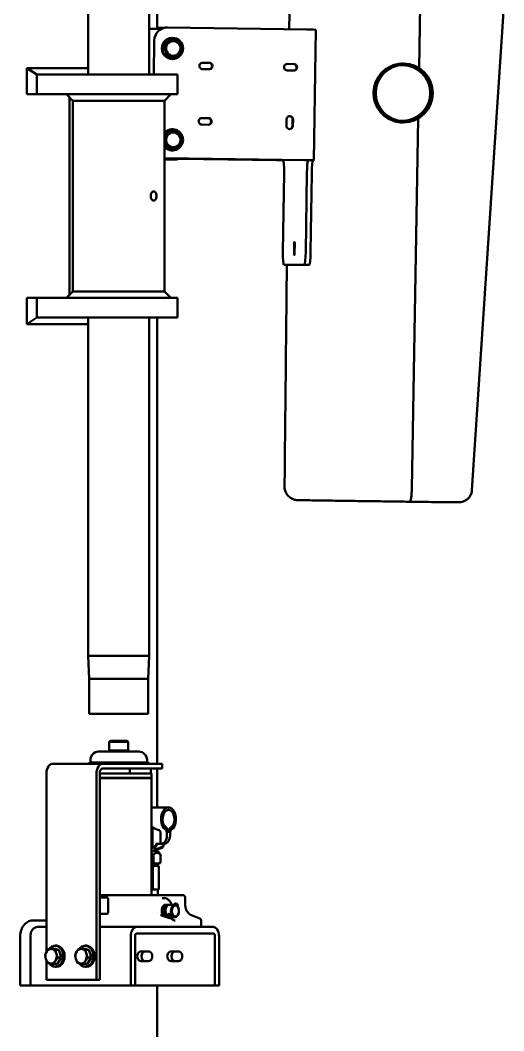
# Model space of a CAD drawing. Header units: inches. Extents: x 15 to 402, y 6 to 258.
# Drawn here: x 316.65 to 335.16, y 75.27 to 113.95 of the extents above; entities that cross this region are included whole.
import ezdxf

# ---------------------------------------------------------------- set-up
doc = ezdxf.new("R2010")
doc.units = ezdxf.units.IN
doc.header["$LTSCALE"] = 12
doc.header["$MEASUREMENT"] = 0
doc.layers.add('Visible (ANSI)', color=7, linetype='Continuous', lineweight=50)

msp = doc.modelspace()

# ---------------------------------------------------------------- linework, layer by layer
at = {"layer": 'Visible (ANSI)'}
for p, q in [((319.24759, 119.36576), (319.24759, 111.86576)), ((321.58759, 119.36576), (321.58759, 111.86576)), ((321.89353, 113.61576), (321.89353, 115.61576)), ((331.96313, 114.52474), (331.92045, 112.1101)), ((335.15773, 114.47493), (333.94039, 95.96499)), ((321.58759, 113.61576), (322.04604, 113.61576)), ((322.14454, 113.65048), (321.89353, 113.65408)), ((322.25935, 113.66394), (322.27569, 113.66394)), ((322.28281, 113.66389), (327.62031, 113.58734)), ((327.96259, 113.582), (327.89144, 108.58251)), ((321.75907, 111.86576), (321.77764, 113.17108)), ((322.16589, 112.89216), (322.25781, 113.0256)), ((322.25781, 113.0256), (322.34974, 113.15903)), ((322.34974, 113.15903), (322.36655, 113.15903)), ((322.47071, 113.27176), (322.47768, 113.27176)), ((322.48587, 113.20576), (322.47768, 113.20576)), ((322.15389, 112.79836), (322.14569, 112.79836)), ((322.20209, 112.81539), (322.15389, 112.79836)), ((322.16589, 112.89216), (322.1827, 112.89216)), ((322.23504, 112.74553), (322.16589, 112.89216)), ((322.23973, 112.73192), (322.17677, 112.70969)), ((322.18496, 112.70969), (322.17677, 112.70969)), ((322.18496, 112.70969), (322.24106, 112.7295)), ((322.3042, 112.59889), (322.23504, 112.74553)), ((322.3042, 112.59889), (322.32101, 112.59889)), ((322.46528, 112.5857), (322.3042, 112.59889)), ((322.62636, 112.5725), (322.46528, 112.5857)), ((322.62636, 112.5725), (322.64317, 112.5725)), ((322.47071, 112.45976), (322.47768, 112.45976)), ((322.48587, 112.52576), (322.47768, 112.52576)), ((323.86626, 112.31581), (323.62595, 112.31926)), ((323.63358, 112.31938), (323.8826, 112.31581)), ((327.10356, 112.26938), (326.86326, 112.27283)), ((326.87088, 112.27295), (327.1199, 112.26938)), ((331.28983, 112.28401), (331.32186, 112.28401)), ((316.89512, 112.1144), (316.89512, 111.11576)), ((316.89512, 112.1144), (319.24759, 112.1144)), ((316.89512, 112.1144), (317.28148, 111.86576)), ((317.28148, 111.86576), (318.97132, 111.86576)), ((317.28148, 111.86576), (317.28148, 111.11576)), ((322.66759, 111.86576), (318.97132, 111.86576)), ((322.66759, 111.11576), (322.66759, 111.86576)), ((323.87904, 112.06584), (323.63002, 112.06941)), ((327.11635, 112.01941), (326.86732, 112.02298)), ((316.89512, 111.11576), (317.28148, 111.11576)), ((318.97132, 111.11576), (317.28148, 111.11576)), ((318.66759, 110.86576), (318.41759, 111.11576)), ((318.97132, 111.11576), (322.66759, 111.11576)), ((322.16759, 110.86576), (322.41759, 111.11576)), ((318.5333, 111.00006), (318.5333, 103.43147)), ((318.66759, 110.86576), (318.66759, 103.56576)), ((322.16759, 110.86576), (318.66759, 110.86576)), ((322.16759, 110.86576), (322.16759, 103.56576)), ((323.83609, 110.19603), (323.59578, 110.19947)), ((323.84887, 109.94605), (323.59985, 109.94962)), ((323.60341, 110.1996), (323.85243, 110.19603)), ((326.83715, 109.90319), (326.84071, 110.15317)), ((327.06983, 109.89962), (327.07339, 110.1496)), ((327.08973, 110.1496), (327.08617, 109.89962)), ((331.28164, 110.03401), (331.32186, 110.03401)), ((331.88647, 110.18721), (331.63585, 96.00695)), ((322.16759, 109.39464), (322.25781, 109.5256)), ((322.25781, 109.5256), (322.34974, 109.65903)), ((322.34974, 109.65903), (322.36655, 109.65903)), ((322.47071, 109.77176), (322.47768, 109.77176)), ((322.48587, 109.70576), (322.47768, 109.70576)), ((322.16759, 109.39216), (322.1827, 109.39216)), ((322.23504, 109.24553), (322.16759, 109.38854)), ((322.20209, 109.31539), (322.16759, 109.3032)), ((322.23973, 109.23192), (322.17677, 109.20969)), ((322.18496, 109.20969), (322.17677, 109.20969)), ((322.18496, 109.20969), (322.24106, 109.2295)), ((322.3042, 109.09889), (322.23504, 109.24553)), ((322.3042, 109.09889), (322.32101, 109.09889)), ((322.46528, 109.0857), (322.3042, 109.09889)), ((322.62636, 109.0725), (322.46528, 109.0857)), ((322.62636, 109.0725), (322.64317, 109.0725)), ((322.47071, 108.95976), (322.47768, 108.95976)), ((322.48587, 109.02576), (322.47768, 109.02576)), ((322.5789, 108.61576), (322.16759, 108.61576)), ((327.54916, 108.58785), (322.21165, 108.6644)), ((322.73589, 108.64125), (326.45928, 108.58785)), ((322.73657, 108.64147), (326.47563, 108.58785)), ((327.53281, 108.58785), (322.77487, 108.65609)), ((326.67873, 108.58517), (326.71163, 108.58517)), ((327.67034, 108.58517), (327.70324, 108.58517)), ((327.85711, 108.58249), (327.89001, 108.58249)), ((326.74809, 108.08522), (326.7054, 105.08553)), ((327.57696, 105.08553), (327.61965, 108.08522)), ((327.76372, 105.08285), (327.80642, 108.08254)), ((327.13021, 105.08053), (327.13377, 105.3305)), ((327.15556, 105.3305), (327.152, 105.08053)), ((326.74181, 104.58558), (326.92857, 104.5829)), ((326.74186, 104.58558), (327.52626, 104.58558)), ((326.92863, 104.5829), (327.71303, 104.5829)), ((316.89512, 103.31576), (317.28148, 103.31576)), ((316.89512, 103.31576), (316.89512, 102.31713)), ((317.28148, 103.31576), (318.97132, 103.31576)), ((317.28148, 103.31576), (317.28148, 102.56576)), ((318.66759, 103.56576), (318.41759, 103.31576)), ((318.66759, 103.56576), (322.16759, 103.56576)), ((322.66759, 103.31576), (318.97132, 103.31576)), ((322.16759, 103.56576), (322.41759, 103.31576)), ((322.66759, 103.31576), (322.66759, 102.56576)), ((316.89512, 102.31713), (317.28148, 102.56576)), ((318.97132, 102.56576), (317.28148, 102.56576)), ((318.97132, 102.56576), (322.66759, 102.56576)), ((319.24759, 102.56576), (319.24759, 89.61576)), ((321.58759, 102.56576), (321.58759, 89.61576)), ((321.89353, 85.49076), (321.89353, 102.56576)), ((319.24759, 102.31713), (316.89512, 102.31713)), ((331.63585, 96.00695), (331.63585, 96.00691)), ((333.43376, 95.49769), (332.99907, 95.49769)), ((319.24759, 89.61576), (321.58759, 89.61576)), ((319.24759, 89.61576), (319.25131, 89.61576)), ((319.29259, 88.73576), (319.24759, 89.61576)), ((319.25131, 89.61576), (321.58759, 89.61576)), ((321.54259, 88.73576), (321.58759, 89.61576)), ((319.29259, 88.73576), (321.54259, 88.73576)), ((319.29259, 88.73576), (319.29259, 87.39576)), ((319.29617, 88.73576), (319.29259, 88.73576)), ((321.54259, 88.73576), (319.29617, 88.73576)), ((321.54259, 88.73576), (321.54259, 87.39576)), ((319.29259, 87.39576), (321.54259, 87.39576)), ((320.09256, 86.37056), (320.05062, 86.32862)), ((320.05062, 86.32862), (320.78457, 86.32862)), ((320.05062, 86.32862), (320.05062, 85.9931)), ((320.74263, 86.37056), (320.09256, 86.37056)), ((320.74263, 86.37056), (320.78457, 86.32862)), ((320.78457, 86.32862), (320.78457, 85.9931)), ((321.18814, 85.95116), (319.64705, 85.95116)), ((320.78457, 85.9931), (320.05062, 85.9931)), ((320.09256, 85.95116), (320.05062, 85.9931)), ((320.74263, 85.95116), (320.78457, 85.9931)), ((317.89463, 85.49076), (319.80974, 85.49076)), ((319.3325, 85.53176), (319.26286, 85.49156)), ((319.3325, 85.63661), (319.3325, 85.53176)), ((319.39794, 85.53176), (319.3325, 85.53176)), ((320.22917, 85.53176), (319.39794, 85.53176)), ((319.80974, 85.49076), (322.01954, 85.49076)), ((321.24882, 85.53176), (320.22917, 85.53176)), ((321.50269, 85.53176), (321.24882, 85.53176)), ((321.50269, 85.63661), (321.50269, 85.53176)), ((321.50269, 85.53176), (321.57232, 85.49156)), ((322.07803, 85.49076), (322.01954, 85.49076)), ((322.07803, 85.49076), (322.07803, 85.30326)), ((317.65359, 85.11576), (317.65359, 78.28426)), ((319.5687, 77.21543), (319.5687, 85.11576)), ((319.68922, 77.21543), (319.68922, 85.11576)), ((320.84613, 85.11236), (319.68922, 85.11236)), ((319.80974, 85.30326), (322.01954, 85.30326)), ((320.84613, 85.11236), (320.84613, 85.30326)), ((321.65152, 85.11236), (320.84613, 85.11236)), ((321.65152, 85.11236), (321.65152, 85.30326)), ((321.67055, 85.11236), (321.65152, 85.11236)), ((321.67055, 85.11236), (321.67055, 84.95509)), ((321.89353, 83.81747), (321.89353, 85.30326)), ((322.07803, 85.30326), (322.01954, 85.30326)), ((321.67055, 84.95509), (319.68922, 84.95509)), ((321.67055, 84.93831), (319.68922, 84.93831)), ((321.5657, 84.93831), (321.5657, 84.95509)), ((321.67055, 84.93831), (321.67055, 80.46227)), ((322.32328, 83.81747), (321.67055, 83.81747)), ((321.71724, 82.90577), (321.71724, 82.29553)), ((322.02301, 82.42086), (322.02301, 82.84932)), ((322.26397, 82.73541), (322.26397, 82.84932)), ((322.38258, 82.84932), (322.38258, 82.73541)), ((321.84723, 82.34042), (321.84723, 82.42086)), ((322.02301, 82.42086), (321.84723, 82.42086)), ((322.14163, 82.42086), (322.02301, 82.42086)), ((322.12625, 82.34042), (322.12625, 82.42086)), ((321.91495, 82.13987), (321.67055, 82.13987)), ((321.74533, 82.00973), (321.74533, 81.70082)), ((321.78389, 82.29968), (321.78389, 82.13987)), ((321.78389, 82.21116), (321.79922, 82.21116)), ((321.89353, 82.13987), (321.89353, 82.21842)), ((321.91495, 82.13987), (321.99092, 82.04932)), ((322.01771, 82.00973), (322.01771, 81.70082)), ((321.88152, 81.66804), (321.67055, 81.66804)), ((321.96737, 81.66804), (321.88152, 81.66804)), ((321.91495, 81.58416), (321.91495, 81.66804)), ((321.96737, 81.66804), (321.99092, 81.68164)), ((321.84136, 81.58416), (321.67055, 81.58416)), ((321.72462, 81.55607), (321.72462, 80.70006)), ((321.91495, 81.58416), (321.84136, 81.58416)), ((321.91495, 81.58416), (321.93513, 81.57251)), ((321.95809, 81.55607), (321.95809, 80.70006)), ((319.68922, 80.46227), (320.55658, 80.46227)), ((320.55658, 80.46227), (322.87501, 80.46227)), ((321.67055, 80.67197), (321.84136, 80.67197)), ((321.84136, 80.67197), (321.91495, 80.67197)), ((321.91495, 80.67197), (321.93513, 80.68362)), ((321.91495, 80.67197), (321.91495, 80.46227)), ((319.69311, 80.37455), (319.68922, 80.37455)), ((319.96308, 80.37455), (319.69311, 80.37455)), ((320.00904, 80.31455), (320.00904, 79.80076)), ((321.89353, 80.38814), (321.89353, 80.38815)), ((322.07983, 80.34955), (322.1393, 80.34955)), ((322.20973, 80.08743), (322.20356, 80.08743)), ((322.25916, 80.08743), (322.25298, 80.08743)), ((322.30859, 80.08743), (322.30241, 80.08743)), ((322.56981, 80.08743), (322.35184, 80.08743)), ((322.56705, 80.12875), (322.54048, 80.08743)), ((322.95889, 80.37839), (322.95889, 80.12635)), ((319.68922, 79.74076), (319.69311, 79.74076)), ((319.69311, 79.74076), (319.96308, 79.74076)), ((321.89353, 79.8024), (321.89353, 79.8024)), ((322.3075, 79.72498), (322.25728, 79.64684)), ((322.67994, 80.05619), (322.66579, 80.03417)), ((322.70276, 79.96616), (322.69706, 79.97985)), ((322.70276, 79.73687), (322.69706, 79.72318)), ((323.19772, 79.69052), (323.52095, 79.56235)), ((317.11617, 79.48801), (317.65359, 79.48801)), ((322.4204, 79.65241), (322.37446, 79.58094)), ((322.56981, 79.6156), (322.39674, 79.6156)), ((323.57055, 79.48233), (323.57055, 79.32464)), ((317.30825, 79.24076), (317.65359, 79.24076)), ((319.68922, 79.24076), (321.10867, 79.24076)), ((324.03335, 79.24076), (321.10867, 79.24076)), ((321.10867, 78.99076), (324.03335, 78.99076)), ((316.64722, 78.89076), (316.64722, 76.99563)), ((317.03684, 78.89076), (317.03684, 76.99563)), ((318.03661, 78.52663), (317.98519, 78.52663)), ((319.18568, 78.52663), (319.13425, 78.52663)), ((320.8837, 78.89076), (320.8837, 76.99563)), ((321.04439, 76.99563), (321.04439, 78.89076)), ((324.09763, 78.89076), (324.09763, 76.99563)), ((324.25833, 76.99563), (324.25833, 78.89076)), ((317.88234, 78.42469), (317.75834, 78.42469)), ((317.88234, 78.42469), (318.00489, 78.39772)), ((318.12744, 78.37076), (318.00345, 78.37076)), ((318.00489, 78.39772), (318.12744, 78.37076)), ((318.12744, 78.37076), (318.17083, 78.21873)), ((318.17083, 78.21873), (318.21422, 78.0667)), ((319.0314, 78.42469), (318.90741, 78.42469)), ((319.0314, 78.42469), (319.15396, 78.39772)), ((319.27651, 78.37076), (319.15251, 78.37076)), ((319.15396, 78.39772), (319.27651, 78.37076)), ((319.27651, 78.37076), (319.31989, 78.21873)), ((319.31989, 78.21873), (319.36328, 78.0667)), ((321.27284, 78.30813), (321.56011, 78.30813)), ((322.42191, 78.30813), (322.70918, 78.30813)), ((317.65359, 77.9456), (317.65359, 77.21543)), ((318.05589, 77.81658), (317.93189, 77.81658)), ((318.13505, 77.94164), (318.05589, 77.81658)), ((318.21422, 78.0667), (318.09022, 78.0667)), ((318.21422, 78.0667), (318.13505, 77.94164)), ((319.20496, 77.81658), (319.08096, 77.81658)), ((319.28412, 77.94164), (319.20496, 77.81658)), ((319.36328, 78.0667), (319.23929, 78.0667)), ((319.36328, 78.0667), (319.28412, 77.94164)), ((321.56011, 77.93313), (321.27284, 77.93313)), ((322.70918, 77.93313), (322.42191, 77.93313)), ((318.03661, 77.71463), (317.98519, 77.71463)), ((319.18568, 77.71463), (319.13425, 77.71463)), ((316.64722, 76.99563), (317.03684, 76.99563)), ((320.8837, 76.99563), (317.03684, 76.99563)), ((317.65359, 77.21543), (319.5687, 77.21543)), ((319.5687, 77.21543), (319.68922, 77.21543)), ((321.04439, 76.99563), (320.8837, 76.99563)), ((324.09763, 76.99563), (321.04439, 76.99563)), ((321.89353, 67.98676), (321.89353, 76.99563)), ((324.09763, 76.99563), (324.25833, 76.99563))]:
    msp.add_line(p, q, dxfattribs=at)
for centre, radius, start, end in [((319.64705, 85.63661), 0.31455, 90, 180), ((321.18814, 85.63661), 0.31455, 0, 90), ((322.87501, 80.37839), 0.08388, 0, 90)]:
    msp.add_arc(centre, radius, start, end, dxfattribs=at)
for centre, major_axis, ratio, start_param, end_param in [((322.27569, 113.16394), (0, 0.5), 0.9961947, 6.26889911, 7.83969543), ((322.25935, 113.16394), (0, 0.5), 0.9961947, 0, 0.44258404), ((327.58763, 113.58734), (0.37496, -0.00534), 0.00124508, 0.00000038, 1.48353892), ((322.47071, 112.86576), (0, -0.406), 0.9961947, 3.14159265, 6.28318531), ((322.47768, 112.86576), (0, 0.34), 0.9961947, 0, 1.77035334), ((322.48587, 112.86576), (0, 0.34), 0.9961947, 4.6546772, 8.05353864), ((322.50705, 112.86576), (0, -0.281), 0.9961947, 4.10734974, 5.15454729), ((322.48587, 112.86576), (0, 0.281), 0.9961947, 0.8525336, 1.07898058), ((322.50705, 112.86576), (0, 0.281), 0.9961947, 6.20174484, 7.2489424), ((322.50705, 112.86576), (0, 0.281), 0.9961947, 5.15454729, 6.20174484), ((322.50705, 112.86576), (0, 0.281), 0.9961947, 4.10734974, 5.15454729), ((322.47768, 112.86576), (0, -0.34), 0.9961947, 5.18930475, 6.28318531), ((322.48587, 112.86576), (0, -0.34), 0.9961947, 5.18930475, 7.7583548), ((322.48587, 112.86576), (0, 0.281), 0.9961947, 1.89425748, 2.1316518), ((322.50705, 112.86576), (0, -0.281), 0.9961947, 5.15454729, 6.20174484), ((322.48587, 112.86576), (0, -0.281), 0.9961947, 6.16615346, 6.23733623), ((322.50705, 112.86576), (0, -0.281), 0.9961947, 6.20174484, 7.2489424), ((323.6318, 112.19439), (0, -0.125), 0.9961947, 3.12730645, 6.26889911), ((323.86448, 112.19082), (0, -0.125), 0.9961947, 0.04695665, 3.12730645), ((323.88082, 112.19082), (0, 0.125), 0.9961947, 3.12730645, 6.26889911), ((326.8691, 112.14797), (0, -0.125), 0.9961947, 3.12730645, 6.26889911), ((327.10178, 112.14439), (0, -0.125), 0.9961947, 0.04695665, 3.12730645), ((327.11812, 112.14439), (0, 0.125), 0.9961947, 3.12730645, 6.26889911), ((331.27828, 111.15901), (0, -1.06949), 0.9961947, 0.02045237, 3.12114028), ((326.96522, 110.15138), (0, 0.125), 0.9961947, 4.69810278, 7.83969543), ((326.94888, 110.15138), (0, 0.125), 0.9961947, 4.69810278, 6.21752163), ((323.60163, 110.07461), (0, -0.125), 0.9961947, 3.12730645, 6.26889911), ((323.83431, 110.07104), (0, -0.125), 0.9961947, 0.04695665, 3.12730645), ((323.85065, 110.07104), (0, 0.125), 0.9961947, 3.12730645, 6.26889911), ((326.96166, 109.90141), (0, -0.125), 0.9961947, 4.69810278, 7.83969543), ((326.94532, 109.90141), (0, -0.125), 0.9961947, 0.06566367, 1.55651013), ((322.47768, 109.36576), (0, 0.406), 0.9961947, 2.26794786, 7.1568301), ((322.47071, 109.36576), (0, 0.406), 0.9961947, 0, 0.84720825), ((322.48587, 109.36576), (0, 0.34), 0.9961947, 4.6546772, 7.50489974), ((322.47768, 109.36576), (0, 0.34), 0.9961947, 0, 1.1567467), ((322.50705, 109.36576), (0, -0.281), 0.9961947, 4.10734974, 5.15454729), ((322.48587, 109.36576), (0, 0.281), 0.9961947, 0.8525336, 1.07898058), ((322.50705, 109.36576), (0, 0.281), 0.9961947, 6.20174484, 7.2489424), ((322.50705, 109.36576), (0, 0.281), 0.9961947, 5.15454729, 6.20174484), ((322.50705, 109.36576), (0, 0.281), 0.9961947, 4.10734974, 5.15454729), ((322.47071, 109.36576), (0, -0.406), 0.9961947, 5.43597706, 6.28318531), ((322.47768, 109.36576), (0, -0.34), 0.9961947, 5.18930475, 6.28318531), ((322.48587, 109.36576), (0, -0.34), 0.9961947, 5.18930475, 7.7583548), ((322.48587, 109.36576), (0, 0.281), 0.9961947, 1.89425748, 2.1316518), ((322.50705, 109.36576), (0, -0.281), 0.9961947, 5.15454729, 6.20174484), ((322.48587, 109.36576), (0, -0.281), 0.9961947, 6.16615346, 6.23733623), ((322.50705, 109.36576), (0, -0.281), 0.9961947, 6.20174484, 7.2489424), ((322.21876, 109.16435), (0, -0.5), 0.9961947, 6.18026888, 6.26889911), ((322.5789, 109.11576), (0, -0.5), 0.9961947, 0, 0.40436332), ((326.49197, 108.58785), (-0.37496, 0.00534), 0.00124508, 1.48353875, 2.20511079), ((326.49197, 108.58785), (0.18748, -0.00267), 0.00124508, 4.62513138, 6.1959277), ((326.70452, 108.08522), (0.00717, 0.49995), 0.08714685, 4.71363882, 6.28443514), ((327.51647, 108.58785), (0.18748, -0.00267), 0.00124508, 6.1959277, 7.76672403), ((327.51647, 108.58785), (0.37496, -0.00534), 0.00124508, 6.1959277, 7.76672403), ((327.66323, 108.08522), (0.00717, 0.49995), 0.08714685, 0.00124984, 1.57204616), ((327.85, 108.08254), (0.00717, 0.49995), 0.08714685, 0.00124984, 1.57204616), ((327.14466, 105.3305), (0.00179, 0.12499), 0.08714685, 4.71363882, 7.85523147), ((326.74898, 105.08553), (-0.00717, -0.49995), 0.08714685, 4.71363882, 6.28443514), ((327.14111, 105.08053), (-0.00179, -0.12499), 0.08714685, 4.71363882, 7.85523147), ((327.53338, 105.08553), (-0.00717, -0.49995), 0.08714685, 0.00124984, 1.57204616), ((327.72015, 105.08285), (-0.00717, -0.49995), 0.08714685, 0.00124984, 1.57204616), ((327.26572, 96.07783), (-0.44224, 0.23315), 0.99921918, 0.47461333, 0.52037595), ((317.89463, 85.11576), (0, 0.375), 0.64278761, 0, 1.57079633), ((319.80974, 85.11576), (0, 0.375), 0.64278761, 0, 1.57079633), ((319.80974, 85.11576), (0, 0.1875), 0.64278761, 0, 1.57079633), ((322.32328, 83.37185), (0, -0.44561), 0.64278761, 0.38163623, 5.90154908), ((322.32328, 83.37185), (0, -0.35334), 0.64278761, 0.38163623, 5.90154908), ((322.153, 83.37185), (0.62779, 0), 0.70980781, 3.83592501, 4.33075275), ((321.12637, 82.90577), (0.59086, 0), 0.70980781, 0, 0.40018522), ((321.85757, 82.84932), (0.16544, 0), 0.70980781, 0, 1.1891601), ((322.18848, 82.84932), (0, 0.11743), 0.64278761, 4.71238898, 5.90154908), ((322.18848, 82.84932), (0, 0.2097), 0.64278761, 4.71238898, 5.90154908), ((322.45807, 82.84932), (0, 0.2097), 0.64278761, 0.38163623, 1.57079633), ((322.45807, 82.84932), (0, 0.11743), 0.64278761, 0.38163623, 1.57079633), ((321.73991, 82.4528), (0, -0.18349), 0.76604444, 0.31821565, 1.39583924), ((322.02301, 82.73541), (0, -0.31455), 0.76604444, 0, 1.57079633), ((322.14163, 82.73541), (0, -0.31455), 0.76604444, 0, 1.57079633), ((321.46089, 83.25966), (0, -1.0485), 0.76604444, 0.26409472, 0.50179497), ((321.40158, 83.25966), (0, -1.0485), 0.76604444, 0.34147389, 0.40389183), ((321.13671, 83.25966), (1.47716, 0), 0.70980782, 5.11628082, 5.21418395), ((321.73991, 83.25966), (0, -1.0485), 0.76604444, 0.05478005, 0.50179497), ((321.79922, 83.25966), (0, -1.0485), 0.76604444, 0, 0.40389183), ((322.06408, 83.25966), (0, 1.0485), 0.12325683, 3.54548453, 3.64338766), ((319.96308, 80.31455), (0, 0.06), 0.76604444, 4.71238898, 6.28318531), ((322.56981, 79.85152), (0, -0.23591), 0.64278761, 2.14596671, 7.27881125), ((322.62349, 80.09247), (0.05645, -0.03628), 0.54167522, 0, 3.14159265), ((319.96308, 79.80076), (0, -0.06), 0.76604444, 0, 1.57079633), ((322.31373, 79.61056), (0.05645, -0.03628), 0.54167522, 0.20816827, 3.8803345), ((321.10867, 78.89076), (0, 0.35), 0.64278761, 0, 1.57079633), ((321.10867, 78.89076), (0, 0.1), 0.64278761, 0, 1.57079633), ((324.03335, 78.89076), (0, 0.35), 0.64278761, 4.71238898, 6.28318531), ((324.03335, 78.89076), (0, 0.1), 0.64278761, 4.71238898, 6.28318531), ((317.98519, 78.12063), (0, 0.406), 0.76604444, 2.28956428, 7.00757386), ((318.03661, 78.34043), (0, 0.1875), 0.76604444, 6.12321427, 6.40073659), ((318.03661, 78.12063), (0, 0.406), 0.76604444, 3.14159265, 6.28318531), ((319.13425, 78.12063), (0, 0.406), 0.76604444, 2.28956428, 7.00757386), ((319.18568, 78.34043), (0, 0.1875), 0.76604444, 6.12321427, 6.40073659), ((319.18568, 78.12063), (0, 0.406), 0.76604444, 3.14159265, 6.28318531), ((317.82899, 78.12063), (0, -0.281), 0.76604444, 4.02181599, 5.06901354), ((317.82899, 78.12063), (0, 0.281), 0.76604444, 6.11621109, 7.16340864), ((317.82899, 78.12063), (0, 0.281), 0.76604444, 5.06901354, 6.11621109), ((317.98519, 78.12063), (0, 0.281), 0.76604444, 5.95850892, 6.27391326), ((317.82899, 78.12063), (0, 0.281), 0.76604444, 4.02181599, 5.06901354), ((317.98519, 78.12063), (0, -0.281), 0.76604444, 1.55112751, 2.30371427), ((318.97805, 78.12063), (0, -0.281), 0.76604444, 4.02181599, 5.06901354), ((318.97805, 78.12063), (0, 0.281), 0.76604444, 6.11621109, 7.16340864), ((318.97805, 78.12063), (0, 0.281), 0.76604444, 5.06901354, 6.11621109), ((319.13425, 78.12063), (0, 0.281), 0.76604444, 5.95850892, 6.27391326), ((318.97805, 78.12063), (0, 0.281), 0.76604444, 4.02181599, 5.06901354), ((319.13425, 78.12063), (0, -0.281), 0.76604444, 1.55112751, 2.30371427), ((321.27284, 78.12063), (0, -0.1875), 0.76604444, 3.14159265, 6.28318531), ((321.43354, 78.12063), (0, 0.1875), 0.76604444, 0, 3.14159265), ((321.56011, 78.12063), (0, 0.1875), 0.76604444, 3.14159265, 6.28318531), ((322.42191, 78.12063), (0, -0.1875), 0.76604444, 3.14159265, 6.28318531), ((322.58261, 78.12063), (0, 0.1875), 0.76604444, 0, 3.14159265), ((322.70918, 78.12063), (0, 0.1875), 0.76604444, 3.14159265, 6.28318531), ((317.82899, 78.12063), (0, -0.281), 0.76604444, 5.06901354, 6.11621109), ((317.82899, 78.12063), (0, -0.281), 0.76604444, 6.11621109, 7.16340864), ((317.98519, 78.12063), (0, -0.281), 0.76604444, 0.53928806, 1.22115861), ((318.97805, 78.12063), (0, -0.281), 0.76604444, 5.06901354, 6.11621109), ((318.97805, 78.12063), (0, -0.281), 0.76604444, 6.11621109, 7.16340864), ((319.13425, 78.12063), (0, -0.281), 0.76604444, 0.53928806, 1.22115861)]:
    msp.add_ellipse(centre, major_axis=major_axis, ratio=ratio, start_param=start_param, end_param=end_param, dxfattribs=at)
for centre, major_axis, ratio in [((322.47768, 112.86576), (0, -0.406), 0.9961947), ((331.32186, 111.15901), (0, 1.125), 0.9961947), ((331.32186, 111.15901), (0, 1.06949), 0.9961947), ((322.58909, 79.85152), (0, 0.21075), 0.64278761)]:
    msp.add_ellipse(centre, major_axis=major_axis, ratio=ratio, dxfattribs=at)
for points in [[(326.95528, 114.58187), (326.95192, 114.25359), (326.94856, 113.92531), (326.9452, 113.59702)], [(322.01342, 79.69856), (322.01944, 79.69618), (322.02546, 79.69396), (322.03146, 79.69191)], [(322.03146, 79.69191), (322.15819, 79.64856), (322.29042, 79.6052), (322.43019, 79.5644)], [(322.25486, 79.61803), (322.25607, 79.61778), (322.25728, 79.61754), (322.25849, 79.61732)], [(322.25607, 79.61778), (322.25599, 79.61777), (322.2559, 79.61775), (322.25582, 79.61773)]]:
    msp.add_open_spline(points, degree=3, dxfattribs=at)
for points, weights in [([(322.1827, 112.89216), (322.23415, 112.96367), (322.27681, 113.0256)], [1, 1.0379548493, 1]), ([(322.27681, 113.0256), (322.31948, 113.08752), (322.36655, 113.15903)], [1, 1.0379548493, 1]), ([(322.36655, 113.15903), (322.45506, 113.15196), (322.52982, 113.14583)], [1, 1.0379548493, 1]), ([(322.52982, 113.14583), (322.60458, 113.13971), (322.68872, 113.13263)], [1, 1.0379548493, 1]), ([(322.68872, 113.13263), (322.72796, 113.05405), (322.76006, 112.986)], [1, 1.0379548493, 1]), ([(322.76006, 112.986), (322.79215, 112.91795), (322.82703, 112.83937)], [1, 1.0379548493, 1]), ([(322.25404, 112.74553), (322.22195, 112.81358), (322.1827, 112.89216)], [1, 1.0379548493, 1]), ([(322.32101, 112.59889), (322.28614, 112.67747), (322.25404, 112.74553)], [1, 1.0379548493, 1]), ([(322.48428, 112.5857), (322.40952, 112.59182), (322.32101, 112.59889)], [1, 1.0379548493, 1]), ([(322.64317, 112.5725), (322.55904, 112.57957), (322.48428, 112.5857)], [1, 1.0379548493, 1]), ([(322.73729, 112.70593), (322.69462, 112.64401), (322.64317, 112.5725)], [1, 1.0379548493, 1]), ([(322.82703, 112.83937), (322.77995, 112.76786), (322.73729, 112.70593)], [1, 1.0379548493, 1]), ([(322.1827, 109.39216), (322.23415, 109.46367), (322.27681, 109.5256)], [1, 1.0379548493, 1]), ([(322.27681, 109.5256), (322.31948, 109.58752), (322.36655, 109.65903)], [1, 1.0379548493, 1]), ([(322.36655, 109.65903), (322.45506, 109.65196), (322.52982, 109.64583)], [1, 1.0379548493, 1]), ([(322.52982, 109.64583), (322.60458, 109.63971), (322.68872, 109.63263)], [1, 1.0379548493, 1]), ([(322.68872, 109.63263), (322.72796, 109.55405), (322.76006, 109.486)], [1, 1.0379548493, 1]), ([(322.76006, 109.486), (322.79215, 109.41795), (322.82703, 109.33937)], [1, 1.0379548493, 1]), ([(322.25404, 109.24553), (322.22195, 109.31358), (322.1827, 109.39216)], [1, 1.0379548493, 1]), ([(322.32101, 109.09889), (322.28614, 109.17747), (322.25404, 109.24553)], [1, 1.0379548493, 1]), ([(322.48428, 109.0857), (322.40952, 109.09182), (322.32101, 109.09889)], [1, 1.0379548493, 1]), ([(322.64317, 109.0725), (322.55904, 109.07957), (322.48428, 109.0857)], [1, 1.0379548493, 1]), ([(322.73729, 109.20593), (322.69462, 109.14401), (322.64317, 109.0725)], [1, 1.0379548493, 1]), ([(322.82703, 109.33937), (322.77995, 109.26786), (322.73729, 109.20593)], [1, 1.0379548493, 1]), ([(319.39794, 85.53176), (319.33188, 85.53176), (319.26149, 85.49076)], [1.36108457154, 1.36108457154, 1.31795760065]), ([(319.53439, 85.49076), (319.464, 85.53176), (319.39794, 85.53176)], [1.31795760065, 1.36108457154, 1.36108457154]), ([(320.22917, 85.53176), (320.03895, 85.53176), (319.83628, 85.49076)], [1.36108457154, 1.36108457154, 1.31795760065]), ([(320.62205, 85.49076), (320.41939, 85.53176), (320.22917, 85.53176)], [1.31795760065, 1.36108457154, 1.36108457154]), ([(321.24882, 85.53176), (321.12467, 85.53176), (320.99239, 85.49076)], [1.36108457154, 1.36108457154, 1.31795760065]), ([(321.50526, 85.49076), (321.37298, 85.53176), (321.24882, 85.53176)], [1.31795760065, 1.36108457154, 1.36108457154]), ([(321.57232, 85.49156), (321.57301, 85.49116), (321.57369, 85.49076)], [1.3187668133, 1.31836412295, 1.31795760065]), ([(321.67055, 82.04835), (321.70645, 82.03325), (321.74533, 82.00973)], [1.4573571246, 1.43341921249, 1.3976395859]), ([(322.01771, 82.00973), (321.88152, 82.13598), (321.74533, 82.00973)], [1.3976395859, 1.6138551823, 1.3976395859]), ([(322.01771, 82.00973), (322.00377, 82.03401), (321.99092, 82.04932)], [1.3976395859, 1.4346058312, 1.45893188482]), ([(321.74533, 81.70082), (321.70645, 81.68942), (321.67055, 81.68211)], [2.02554940853, 2.07740355048, 2.11209591624]), ([(321.88152, 81.66804), (321.81831, 81.66804), (321.74533, 81.70082)], [2.04395250875, 2.04395250875, 1.89720332115]), ([(322.01771, 81.70082), (321.94472, 81.66804), (321.88152, 81.66804)], [1.89720332115, 2.04395250875, 2.04395250875]), ([(321.99092, 81.68164), (322.00377, 81.68905), (322.01771, 81.70082)], [2.11437816029, 2.07912327482, 2.02554940852]), ([(321.67055, 81.56998), (321.69666, 81.56426), (321.72462, 81.55607)], [3.46705251469, 3.41529869559, 3.34375465086]), ([(321.72462, 81.55607), (321.78718, 81.58416), (321.84136, 81.58416)], [3.34375465086, 3.60239497321, 3.60239497321]), ([(321.84136, 81.58416), (321.89553, 81.58416), (321.95809, 81.55607)], [3.60239497321, 3.60239497321, 3.34375465086]), ([(321.95809, 81.55607), (321.94614, 81.56615), (321.93513, 81.57251)], [3.34375465086, 3.43219379919, 3.49039217576]), ([(321.72462, 80.70006), (321.69666, 80.69186), (321.67055, 80.68614)], [3.34375465086, 3.41529869559, 3.46705251469]), ([(321.84136, 80.67197), (321.78718, 80.67197), (321.72462, 80.70006)], [3.60239497321, 3.60239497321, 3.34375465086]), ([(321.95809, 80.70006), (321.89553, 80.67197), (321.84136, 80.67197)], [3.34375465086, 3.60239497321, 3.60239497321]), ([(321.93513, 80.68362), (321.94614, 80.68998), (321.95809, 80.70006)], [3.49039217576, 3.43219379919, 3.34375465086]), ([(317.60002, 78.17456), (317.62631, 78.24158), (317.66305, 78.29962)], [1, 1.0379548493, 1]), ([(317.62727, 78.02253), (317.60713, 78.09309), (317.60002, 78.17456)], [1, 1.0379548493, 1]), ([(317.66305, 78.29962), (317.69979, 78.35766), (317.75834, 78.42469)], [1, 1.0379548493, 1]), ([(317.75834, 78.42469), (317.80789, 78.41024), (317.86476, 78.39772)], [1, 1.0379548493, 1]), ([(317.86476, 78.39772), (317.92164, 78.38521), (318.00345, 78.37076)], [1, 1.0379548493, 1]), ([(318.00345, 78.37076), (318.01056, 78.28929), (318.0307, 78.21873)], [1, 1.0379548493, 1]), ([(318.0307, 78.21873), (318.05084, 78.14818), (318.09022, 78.0667)], [1, 1.0379548493, 1]), ([(318.74908, 78.17456), (318.77537, 78.24158), (318.81211, 78.29962)], [1, 1.0379548493, 1]), ([(318.77634, 78.02253), (318.7562, 78.09309), (318.74908, 78.17456)], [1, 1.0379548493, 1]), ([(318.81211, 78.29962), (318.84885, 78.35766), (318.90741, 78.42469)], [1, 1.0379548493, 1]), ([(318.90741, 78.42469), (318.95695, 78.41024), (319.01383, 78.39772)], [1, 1.0379548493, 1]), ([(319.01383, 78.39772), (319.0707, 78.38521), (319.15251, 78.37076)], [1, 1.0379548493, 1]), ([(319.15251, 78.37076), (319.15963, 78.28929), (319.17977, 78.21873)], [1, 1.0379548493, 1]), ([(319.17977, 78.21873), (319.1999, 78.14818), (319.23929, 78.0667)], [1, 1.0379548493, 1]), ([(317.68679, 77.8705), (317.64741, 77.95197), (317.62727, 78.02253)], [1, 1.0379548493, 1]), ([(317.79321, 77.84354), (317.73633, 77.85605), (317.68679, 77.8705)], [1, 1.0379548493, 1]), ([(317.93189, 77.81658), (317.85009, 77.83103), (317.79321, 77.84354)], [1, 1.0379548493, 1]), ([(317.99492, 77.94164), (317.95818, 77.8836), (317.93189, 77.81658)], [1, 1.0379548493, 1]), ([(318.09022, 78.0667), (318.03166, 77.99968), (317.99492, 77.94164)], [1, 1.0379548493, 1]), ([(318.83586, 77.8705), (318.79647, 77.95197), (318.77634, 78.02253)], [1, 1.0379548493, 1]), ([(318.94228, 77.84354), (318.8854, 77.85605), (318.83586, 77.8705)], [1, 1.0379548493, 1]), ([(319.08096, 77.81658), (318.99915, 77.83103), (318.94228, 77.84354)], [1, 1.0379548493, 1]), ([(319.14399, 77.94164), (319.10725, 77.8836), (319.08096, 77.81658)], [1, 1.0379548493, 1]), ([(319.23929, 78.0667), (319.18073, 77.99968), (319.14399, 77.94164)], [1, 1.0379548493, 1])]:
    msp.add_rational_spline(points, weights, degree=2, dxfattribs=at)
for points, knots in [([(331.28164, 110.03401), (331.18638, 110.03401), (331.09139, 110.04639), (330.87052, 110.10516), (330.74919, 110.16242), (330.54063, 110.31176), (330.4529, 110.39991), (330.32496, 110.58028), (330.27913, 110.66685), (330.21772, 110.8315), (330.19808, 110.90732), (330.18029, 111.02488), (330.17637, 111.06543), (330.17325, 111.1383), (330.17325, 111.17053), (330.1761, 111.23808), (330.17924, 111.27336), (330.19156, 111.36377), (330.20316, 111.41848), (330.25808, 111.60768), (330.32226, 111.73465), (330.49468, 111.95954), (330.60184, 112.05495), (330.85027, 112.20312), (330.99024, 112.25254), (331.18671, 112.28039), (331.2383, 112.28401), (331.28983, 112.28401)], [-10.75690673, -10.75690673, -10.75690673, -10.75690673, -10.01699182, -10.01699182, -8.98720941, -8.98720941, -8.03485579, -8.03485579, -7.28612208, -7.28612208, -6.68856196, -6.68856196, -6.37773006, -6.37773006, -6.13196186, -6.13196186, -5.86208073, -5.86208073, -5.43641022, -5.43641022, -4.36055296, -4.36055296, -3.27084968, -3.27084968, -2.13734885, -2.13734885, -1.73687203, -1.73687203, -1.73687203, -1.73687203]), ([(321.75817, 107.04389), (321.74429, 107.04389), (321.72915, 107.04821), (321.70071, 107.06575), (321.68743, 107.07898), (321.6662, 107.10948), (321.65683, 107.1288), (321.64433, 107.17114), (321.64121, 107.19417), (321.64121, 107.23736), (321.64433, 107.26039), (321.65683, 107.30273), (321.6662, 107.32205), (321.68743, 107.35255), (321.70071, 107.36578), (321.72915, 107.38332), (321.74429, 107.38764), (321.75817, 107.38764)], [0.65824468, 0.65824468, 0.65824468, 0.65824468, 0.82280559, 0.82280559, 0.9873665, 0.9873665, 1.15192793, 1.15192793, 1.31648936, 1.31648936, 1.48105079, 1.48105079, 1.64561222, 1.64561222, 1.81017313, 1.81017313, 1.97473404, 1.97473404, 1.97473404, 1.97473404]), ([(321.75817, 107.38764), (321.77205, 107.38764), (321.78652, 107.38332), (321.81251, 107.36578), (321.82406, 107.35255), (321.84205, 107.32205), (321.84968, 107.30273), (321.85973, 107.26039), (321.86217, 107.23736), (321.86217, 107.21576), (321.86217, 107.19417), (321.85973, 107.17114), (321.84968, 107.1288), (321.84205, 107.10948), (321.82406, 107.07898), (321.81251, 107.06575), (321.78652, 107.04821), (321.77205, 107.04389), (321.75817, 107.04389)], [1.97473404, 1.97473404, 1.97473404, 1.97473404, 2.13929495, 2.13929495, 2.30385586, 2.30385586, 2.46841729, 2.46841729, 2.63297872, 2.63297872, 2.63297872, 2.79754015, 2.79754015, 2.96210158, 2.96210158, 3.12666249, 3.12666249, 3.2912234, 3.2912234, 3.2912234, 3.2912234]), ([(326.85292, 104.58399), (326.84916, 104.21689), (326.8454, 103.8498), (326.82902, 102.24947), (326.81639, 101.01622), (326.79114, 98.54974), (326.77852, 97.3165), (326.76589, 96.08326)], [-22.87352153, -22.87352153, -22.87352153, -22.87352153, -20.0730469, -20.0730469, -10.66492805, -10.66492805, -1.2568092, -1.2568092, -1.2568092, -1.2568092]), ([(327.29164, 95.57668), (327.24641, 95.57733), (327.20102, 95.58335), (327.11193, 95.60661), (327.06791, 95.6239), (326.98334, 95.67131), (326.94245, 95.70162), (326.86823, 95.77787), (326.83489, 95.82388), (326.79037, 95.92037), (326.77618, 95.9673), (326.7679, 96.03121), (326.7667, 96.04581), (326.76618, 96.0604)], [-0.00027795, -0.00027795, -0.00027795, -0.00027795, 0.36076886, 0.36076886, 0.72181567, 0.72181567, 1.08286248, 1.08286248, 1.44390928, 1.44390928, 1.72325818, 1.72325818, 1.80495609, 1.80495609, 1.80495609, 1.80495609]), ([(331.5706, 95.52689), (331.57063, 95.52689), (331.57066, 95.52689), (331.57765, 95.52696), (331.58475, 95.538), (331.59905, 95.58258), (331.60608, 95.61736), (331.61852, 95.70633), (331.62382, 95.75965), (331.6319, 95.878), (331.63462, 95.94189), (331.63585, 96.00691)], [-0.00194609, -0.00194609, -0.00194609, -0.00194609, 0, 0, 0.46111037, 0.46111037, 0.95742413, 0.95742413, 1.45346945, 1.45346945, 1.94937276, 1.94937276, 1.94937276, 1.94937276]), ([(333.94039, 95.96499), (333.93689, 95.91177), (333.92452, 95.86045), (333.88819, 95.76697), (333.86356, 95.72689), (333.80752, 95.65305), (333.77696, 95.62562), (333.70943, 95.57231), (333.67919, 95.55715), (333.60767, 95.52325), (333.58426, 95.51825), (333.52031, 95.50179), (333.50926, 95.50228), (333.48624, 95.49965), (333.48006, 95.49925), (333.4704, 95.49859), (333.46717, 95.49843), (333.46089, 95.49813), (333.45839, 95.49805), (333.45242, 95.49786), (333.45004, 95.49782), (333.44534, 95.49774), (333.44342, 95.49773), (333.43991, 95.4977), (333.43835, 95.49769), (333.4358, 95.49769), (333.43478, 95.49769), (333.43376, 95.49769)], [31.686008577, 31.686008577, 31.686008577, 31.686008577, 31.688050427, 31.688050427, 31.690369238, 31.690369238, 31.693510909, 31.693510909, 31.698628278, 31.698628278, 31.709040151, 31.709040151, 31.735110803, 31.735110803, 31.763144719, 31.763144719, 31.789610146, 31.789610146, 31.825684271, 31.825684271, 31.893276745, 31.893276745, 31.982677211, 31.982677211, 32.072077678, 32.072077678, 32.13301091, 32.13301091, 32.13301091, 32.13301091]), ([(330.7828, 95.52689), (330.55006, 95.53021), (330.31731, 95.53353), (329.85182, 95.54017), (329.61908, 95.54349), (329.15359, 95.55013), (328.92085, 95.55345), (328.45536, 95.56009), (328.22262, 95.56341), (327.75713, 95.57004), (327.52439, 95.57336), (327.29164, 95.57668)], [-0.04227333, -0.04227333, -0.04227333, -0.04227333, 1.73192806, 1.73192806, 3.50612946, 3.50612946, 5.28033085, 5.28033085, 7.05453224, 7.05453224, 8.82873364, 8.82873364, 8.82873364, 8.82873364]), ([(332.99907, 95.49769), (332.97204, 95.49769), (332.92271, 95.4982), (332.75474, 95.5001), (332.64021, 95.5015), (332.35853, 95.50511), (332.19392, 95.50729), (331.82631, 95.51225), (331.62677, 95.51499), (331.21055, 95.52079), (330.9941, 95.52386), (330.78284, 95.52689)], [32.13301091, 32.13301091, 32.13301091, 32.13301091, 33.74681474, 33.74681474, 35.36061856, 35.36061856, 36.97442239, 36.97442239, 38.58822621, 38.58822621, 40.20193557, 40.20193557, 40.20193557, 40.20193557]), ([(322.20356, 80.08743), (322.19089, 80.08743), (322.17831, 80.08469), (322.15389, 80.07385), (322.14216, 80.06577), (322.11539, 80.0399), (322.10155, 80.01963), (322.07953, 79.971), (322.07161, 79.94296), (322.06329, 79.88336), (322.06296, 79.85241), (322.06995, 79.79169), (322.07711, 79.7625), (322.09861, 79.70874), (322.11287, 79.68484), (322.13274, 79.66214), (322.13587, 79.65882), (322.13907, 79.65567)], [-16.49327538, -16.49327538, -16.49327538, -16.49327538, -16.30466323, -16.30466323, -16.11480578, -16.11480578, -15.83834808, -15.83834808, -15.55651107, -15.55651107, -15.27704251, -15.27704251, -15.00004498, -15.00004498, -14.71635514, -14.71635514, -14.66482184, -14.66482184, -14.66482184, -14.66482184]), ([(322.1485, 79.65255), (322.14541, 79.65544), (322.14237, 79.65849), (322.12221, 79.68027), (322.1075, 79.70367), (322.08508, 79.75665), (322.07743, 79.78554), (322.06939, 79.84607), (322.06918, 79.87715), (322.07649, 79.9371), (322.0839, 79.96538), (322.10501, 80.01493), (322.11848, 80.03584), (322.15004, 80.06831), (322.16787, 80.07933), (322.20138, 80.08832), (322.21653, 80.08845), (322.23136, 80.08475)], [-2.41074292, -2.41074292, -2.41074292, -2.41074292, -2.36165953, -2.36165953, -2.07717917, -2.07717917, -1.80050787, -1.80050787, -1.52029373, -1.52029373, -1.23965903, -1.23965903, -0.96296924, -0.96296924, -0.68030728, -0.68030728, -0.4558495, -0.4558495, -0.4558495, -0.4558495]), ([(322.25298, 80.08743), (322.24869, 80.08743), (322.24441, 80.08711), (322.22139, 80.08373), (322.20323, 80.07497), (322.17036, 80.04664), (322.15589, 80.0275), (322.1323, 79.9805), (322.12351, 79.95289), (322.11344, 79.89394), (322.11222, 79.86325), (322.11741, 79.80228), (322.12373, 79.77257), (322.14363, 79.71755), (322.15712, 79.69285), (322.18911, 79.65278), (322.20725, 79.6376), (322.22893, 79.62686), (322.23106, 79.62587), (322.2332, 79.62496)], [-11.98721972, -11.98721972, -11.98721972, -11.98721972, -11.9231489, -11.9231489, -11.64258146, -11.64258146, -11.36604087, -11.36604087, -11.08169527, -11.08169527, -10.80340696, -10.80340696, -10.52540307, -10.52540307, -10.24294878, -10.24294878, -9.9662947, -9.9662947, -9.9363588, -9.9363588, -9.9363588, -9.9363588]), ([(322.25781, 79.61877), (322.25091, 79.62046), (322.24407, 79.62283), (322.21725, 79.63488), (322.19854, 79.64964), (322.16588, 79.68884), (322.15215, 79.71284), (322.13149, 79.76677), (322.1247, 79.79613), (322.11846, 79.85691), (322.11916, 79.88776), (322.12821, 79.9471), (322.13649, 79.97497), (322.15916, 80.02293), (322.17325, 80.04273), (322.20565, 80.07262), (322.2237, 80.08223), (322.2552, 80.08828), (322.26812, 80.08791), (322.28078, 80.08475)], [-7.20580259, -7.20580259, -7.20580259, -7.20580259, -7.11137905, -7.11137905, -6.83004198, -6.83004198, -6.55033979, -6.55033979, -6.2735198, -6.2735198, -5.99460404, -5.99460404, -5.71184336, -5.71184336, -5.43547336, -5.43547336, -5.15420507, -5.15420507, -4.96232984, -4.96232984, -4.96232984, -4.96232984]), ([(322.44862, 80.08743), (322.44623, 80.09387), (322.44374, 80.10025), (322.42243, 80.15208), (322.3984, 80.19384), (322.34012, 80.26536), (322.30579, 80.29525), (322.23276, 80.33485), (322.19502, 80.34637), (322.15076, 80.34936), (322.14503, 80.34955), (322.1393, 80.34955)], [6.80594586, 6.80594586, 6.80594586, 6.80594586, 6.85218402, 6.85218402, 7.18611656, 7.18611656, 7.51858275, 7.51858275, 7.81063254, 7.81063254, 7.85398163, 7.85398163, 7.85398163, 7.85398163]), ([(322.30241, 80.08743), (322.30056, 80.08743), (322.2987, 80.08737), (322.27783, 80.08605), (322.25921, 80.07867), (322.22533, 80.05274), (322.21028, 80.0347), (322.18552, 79.98995), (322.17604, 79.9636), (322.16404, 79.90583), (322.16177, 79.87494), (322.16512, 79.81355), (322.17049, 79.78363), (322.18853, 79.72751), (322.20118, 79.70193), (322.2281, 79.66477), (322.24092, 79.6515), (322.25478, 79.64116)], [-7.47976339, -7.47976339, -7.47976339, -7.47976339, -7.4520934, -7.4520934, -7.16844893, -7.16844893, -6.89133924, -6.89133924, -6.6119116, -6.6119116, -6.3298453, -6.3298453, -6.05334876, -6.05334876, -5.77153157, -5.77153157, -5.56298229, -5.56298229, -5.56298229, -5.56298229]), ([(322.25618, 79.64487), (322.24545, 79.65356), (322.23537, 79.66404), (322.21034, 79.6968), (322.19727, 79.72179), (322.17821, 79.77709), (322.17229, 79.8068), (322.1678, 79.86827), (322.16951, 79.89945), (322.18054, 79.95785), (322.18952, 79.98457), (322.21346, 80.03045), (322.22821, 80.04921), (322.26162, 80.07663), (322.28005, 80.08482), (322.30943, 80.08805), (322.3199, 80.08732), (322.3302, 80.08475)], [-11.46935634, -11.46935634, -11.46935634, -11.46935634, -11.30493993, -11.30493993, -11.02396589, -11.02396589, -10.74751804, -10.74751804, -10.46403492, -10.46403492, -10.18538219, -10.18538219, -9.90776006, -9.90776006, -9.6249268, -9.6249268, -9.46870338, -9.46870338, -9.46870338, -9.46870338]), ([(322.35184, 80.08743), (322.33313, 80.08743), (322.31465, 80.08145), (322.28038, 80.05831), (322.26486, 80.04145), (322.23874, 79.99861), (322.22847, 79.97291), (322.21488, 79.91625), (322.2117, 79.88585), (322.21319, 79.82461), (322.21768, 79.79436), (322.23405, 79.73697), (322.24599, 79.71047), (322.26479, 79.68219), (322.26885, 79.67665), (322.27308, 79.67143)], [-2.97200774, -2.97200774, -2.97200774, -2.97200774, -2.69315903, -2.69315903, -2.41661079, -2.41661079, -2.13597291, -2.13597291, -1.8559664, -1.8559664, -1.57907523, -1.57907523, -1.29596531, -1.29596531, -1.22225509, -1.22225509, -1.22225509, -1.22225509]), ([(323.19772, 79.69052), (323.17242, 79.70056), (323.14748, 79.71507), (323.10001, 79.75306), (323.07752, 79.77655), (323.03712, 79.83143), (323.01922, 79.86282), (322.98982, 79.93138), (322.97832, 79.96855), (322.96285, 80.04594), (322.95889, 80.08614), (322.95889, 80.12635)], [3.43650117, 3.43650117, 3.43650117, 3.43650117, 3.69167874, 3.69167874, 3.9468563, 3.9468563, 4.20203386, 4.20203386, 4.45721142, 4.45721142, 4.71238898, 4.71238898, 4.71238898, 4.71238898]), ([(322.42039, 79.65241), (322.42084, 79.65309), (322.4212, 79.65381), (322.42279, 79.65789), (322.42273, 79.66229), (322.41966, 79.67269), (322.41664, 79.67871), (322.40894, 79.69069), (322.40377, 79.69742), (322.39182, 79.71038), (322.38504, 79.71661), (322.37167, 79.72672), (322.36417, 79.73129), (322.34924, 79.73746), (322.34181, 79.73904), (322.33531, 79.73904), (322.32882, 79.73904), (322.32245, 79.73746), (322.31323, 79.73198), (322.30992, 79.72869), (322.30751, 79.72497)], [-0.479246161, -0.479246161, -0.479246161, -0.479246161, -0.462002434, -0.462002434, -0.385008153, -0.385008153, -0.308013872, -0.308013872, -0.231019592, -0.231019592, -0.154025311, -0.154025311, -0.077012655, -0.077012655, 0, 0, 0, 0.077012655, 0.077012655, 0.136781584, 0.136781584, 0.136781584, 0.136781584]), ([(317.11617, 79.48801), (317.05838, 79.48801), (316.99625, 79.47293), (316.88097, 79.41157), (316.82784, 79.36529), (316.7649, 79.28535), (316.74532, 79.25557), (316.71069, 79.19067), (316.69563, 79.15556), (316.67139, 79.08224), (316.66218, 79.04399), (316.6501, 78.96699), (316.64722, 78.92825), (316.64722, 78.89076)], [2.29766225, 2.29766225, 2.29766225, 2.29766225, 2.87876559, 2.87876559, 3.45986893, 3.45986893, 3.74551899, 3.74551899, 4.03116905, 4.03116905, 4.3168191, 4.3168191, 4.60246916, 4.60246916, 4.60246916, 4.60246916]), ([(322.43019, 79.5644), (322.43328, 79.5635), (322.43623, 79.56242), (322.44179, 79.55999), (322.44441, 79.55864), (322.44933, 79.55575), (322.45163, 79.55422), (322.45595, 79.55101), (322.45796, 79.54935), (322.46172, 79.54593), (322.46347, 79.54418), (322.4651, 79.54239)], [0.0129662337, 0.0129662337, 0.0129662337, 0.0129662337, 0.0194285704, 0.0194285704, 0.025890907, 0.025890907, 0.0323532437, 0.0323532437, 0.0388155804, 0.0388155804, 0.0452779171, 0.0452779171, 0.0452779171, 0.0452779171]), ([(322.4651, 79.54239), (322.47252, 79.53429), (322.48011, 79.52706), (322.49542, 79.51436), (322.50314, 79.5089), (322.51853, 79.49969), (322.5262, 79.49594), (322.54139, 79.49004), (322.54891, 79.48788), (322.56382, 79.48503), (322.57122, 79.48433), (322.57861, 79.48433)], [4.10036027, 4.10036027, 4.10036027, 4.10036027, 4.222766012, 4.222766012, 4.345171754, 4.345171754, 4.467577496, 4.467577496, 4.589983238, 4.589983238, 4.71238898, 4.71238898, 4.71238898, 4.71238898]), ([(323.57055, 79.32464), (323.57055, 79.3181), (323.5699, 79.31156), (323.56716, 79.29843), (323.56507, 79.29183), (323.55889, 79.27861), (323.55481, 79.27195), (323.54356, 79.25924), (323.53634, 79.25314), (323.5203, 79.24496), (323.51225, 79.24234), (323.50094, 79.24094), (323.49807, 79.24076), (323.4952, 79.24076)], [0, 0, 0, 0, 0.31415927, 0.31415927, 0.62831853, 0.62831853, 0.9424778, 0.9424778, 1.2540516, 1.2540516, 1.49161013, 1.49161013, 1.57079633, 1.57079633, 1.57079633, 1.57079633]), ([(323.52095, 79.56235), (323.52807, 79.55953), (323.53426, 79.55573), (323.54574, 79.54655), (323.55061, 79.54102), (323.55841, 79.52988), (323.56133, 79.52424), (323.56587, 79.51306), (323.56748, 79.50751), (323.56971, 79.49646), (323.57033, 79.49097), (323.57053, 79.48442), (323.57055, 79.48338), (323.57055, 79.48233)], [0.23921633, 0.23921633, 0.23921633, 0.23921633, 0.45710213, 0.45710213, 0.72095128, 0.72095128, 0.98726728, 0.98726728, 1.25358328, 1.25358328, 1.51989928, 1.51989928, 1.57079633, 1.57079633, 1.57079633, 1.57079633]), ([(317.30825, 79.24076), (317.27453, 79.24076), (317.23839, 79.23195), (317.17154, 79.19603), (317.14083, 79.16892), (317.09255, 79.10663), (317.0716, 79.06746), (317.04374, 78.98149), (317.03684, 78.93469), (317.03684, 78.89076)], [-4.04553208, -4.04553208, -4.04553208, -4.04553208, -3.70560908, -3.70560908, -3.36568608, -3.36568608, -3.03096059, -3.03096059, -2.69623509, -2.69623509, -2.69623509, -2.69623509])]:
    msp.add_open_spline(points, degree=3, knots=knots, dxfattribs=at)

doc.saveas('drawing.dxf')
